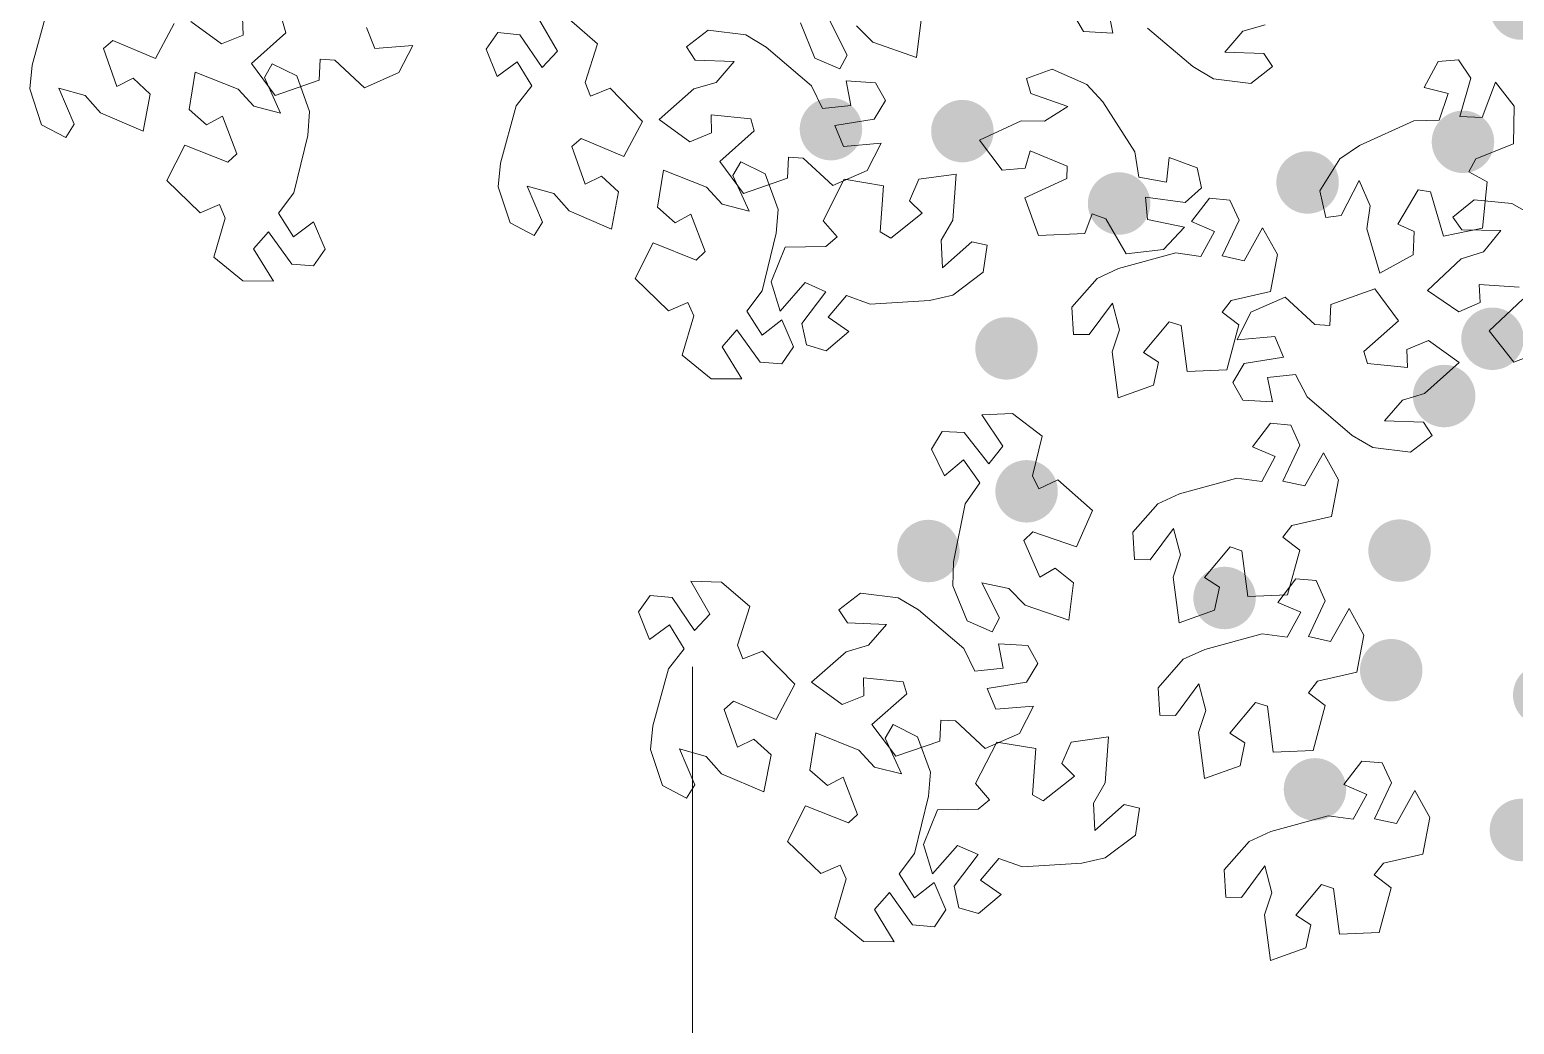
# Model space of a CAD drawing. Header units: millimetres. Extents: x 935 to 13922, y 3203 to 7816.
# Drawn here: x 4464.3 to 4576.4, y 5792.3 to 5867.4 of the extents above; entities that cross this region are included whole.
import ezdxf

# ---------------------------------------------------------------- set-up
doc = ezdxf.new("R2010")
doc.units = ezdxf.units.MM
doc.linetypes.add('CENTRO', pattern=[50.8, 31.75, -6.35, 6.35, -6.35])
doc.layers.add('ALBERI frutti - Fruit', color=7, linetype='Continuous', lineweight=5, true_color=0xfd8930)
doc.layers.add('ALBERO - TREE', color=96, linetype='Continuous', lineweight=5)
doc.layers.add('sezioni', color=50, linetype='Continuous', lineweight=5)

msp = doc.modelspace()

# ---------------------------------------------------------------- hatches: boundary and pattern name
at = {"layer": 'ALBERI frutti - Fruit', "lineweight": 30}
h = msp.add_hatch(color=256, dxfattribs=at)
h.dxf.hatch_style = 1
edge = h.paths.add_edge_path()
edge.add_arc((4534.75, 5859.78), 2.36, 0, 360)
edge = h.paths.add_edge_path()
edge.add_arc((4524.82, 5859.93), 2.36, 0, 360)
edge = h.paths.add_edge_path()
edge.add_arc((4538.08, 5843.36), 2.36, 0, 360)
edge = h.paths.add_edge_path()
edge.add_arc((4539.6, 5832.56), 2.36, 0, 360)
edge = h.paths.add_edge_path()
edge.add_arc((4571.15, 5839.76), 2.36, 0, 360)
edge = h.paths.add_edge_path()
edge.add_arc((4574.8, 5844.09), 2.36, 0, 360)
edge = h.paths.add_edge_path()
edge.add_arc((4554.56, 5824.5), 2.36, 0, 360)
edge = h.paths.add_edge_path()
edge.add_arc((4561.39, 5810.04), 2.36, 0, 360)
edge = h.paths.add_edge_path()
edge.add_arc((4567.15, 5819.04), 2.36, 0, 360)
edge = h.paths.add_edge_path()
edge.add_arc((4567.78, 5828.08), 2.36, 0, 360)
edge = h.paths.add_edge_path()
edge.add_arc((4614.67, 5838.6), 2.36, 0, 360)
edge = h.paths.add_edge_path()
edge.add_arc((4620.72, 5826.74), 2.36, 0, 360)
edge = h.paths.add_edge_path()
edge.add_arc((4625.71, 5835.91), 2.36, 0, 360)
edge = h.paths.add_edge_path()
edge.add_arc((4626.54, 5844.64), 2.36, 0, 360)
edge = h.paths.add_edge_path()
edge.add_arc((4615.54, 5846.24), 2.36, 0, 360)
edge = h.paths.add_edge_path()
edge.add_arc((4632.98, 5854.3), 2.36, 0, 360)
edge = h.paths.add_edge_path()
edge.add_arc((4618.51, 5856.12), 2.36, 0, 360)
edge = h.paths.add_edge_path()
edge.add_arc((4605.75, 5854.59), 2.36, 0, 360)
edge = h.paths.add_edge_path()
edge.add_arc((4585.99, 5864.32), 2.36, 0, 360)
edge = h.paths.add_edge_path()
edge.add_arc((4590.64, 5869.51), 2.36, 0, 360)
edge = h.paths.add_edge_path()
edge.add_arc((4615.83, 5879.65), 2.36, 0, 360)
edge = h.paths.add_edge_path()
edge.add_arc((4623.21, 5889.92), 2.36, 0, 360)
edge = h.paths.add_edge_path()
edge.add_arc((4615.44, 5884.06), 2.36, 0, 360)
edge = h.paths.add_edge_path()
edge.add_arc((4602.21, 5885.34), 2.36, 0, 360)
edge = h.paths.add_edge_path()
edge.add_arc((4595.35, 5905.97), 2.36, 0, 360)
edge = h.paths.add_edge_path()
edge.add_arc((4599.67, 5902.59), 2.36, 0, 360)
edge = h.paths.add_edge_path()
edge.add_arc((4605.8, 5896.39), 2.36, 0, 360)
edge = h.paths.add_edge_path()
edge.add_arc((4616.8, 5897.9), 2.36, 0, 360)
edge = h.paths.add_edge_path()
edge.add_arc((4565.66, 5892.65), 2.36, 0, 360)
edge = h.paths.add_edge_path()
edge.add_arc((4571.41, 5881.29), 2.36, 0, 360)
edge = h.paths.add_edge_path()
edge.add_arc((4576.96, 5869.04), 2.36, 0, 360)
edge = h.paths.add_edge_path()
edge.add_arc((4590, 5879.83), 2.36, 0, 360)
edge = h.paths.add_edge_path()
edge.add_arc((4560.83, 5855.9), 2.36, 0, 360)
edge = h.paths.add_edge_path()
edge.add_arc((4572.57, 5858.97), 2.36, 0, 360)
edge = h.paths.add_edge_path()
edge.add_arc((4583.41, 5842.16), 2.36, 0, 360)
edge = h.paths.add_edge_path()
edge.add_arc((4584.23, 5825.14), 2.36, 0, 360)
edge = h.paths.add_edge_path()
edge.add_arc((4589.39, 5816.48), 2.36, 0, 360)
edge = h.paths.add_edge_path()
edge.add_arc((4602.64, 5813.57), 2.36, 0, 360)
edge = h.paths.add_edge_path()
edge.add_arc((4590.15, 5803.84), 2.36, 0, 360)
edge = h.paths.add_edge_path()
edge.add_arc((4578.71, 5817.17), 2.36, 0, 360)
edge = h.paths.add_edge_path()
edge.add_arc((4576.95, 5806.97), 2.36, 0, 360)
edge = h.paths.add_edge_path()
edge.add_arc((4546.59, 5854.31), 2.36, 0, 360)
edge = h.paths.add_edge_path()
edge.add_arc((4588.62, 5855.93), 2.36, 0, 360)
edge = h.paths.add_edge_path()
edge.add_arc((4605.2, 5842.42), 2.36, 0, 360)
edge = h.paths.add_edge_path()
edge.add_arc((4535.59, 5888.48), 2.36, 0, 360)
edge = h.paths.add_edge_path()
edge.add_arc((4530.05, 5881.2), 2.36, 0, 360)
edge = h.paths.add_edge_path()
edge.add_arc((4551.95, 5878.89), 2.36, 0, 360)
edge = h.paths.add_edge_path()
edge.add_arc((4549.9, 5895.09), 2.36, 0, 360)
edge = h.paths.add_edge_path()
edge.add_arc((4568.34, 5905.36), 2.36, 0, 360)
edge = h.paths.add_edge_path()
edge.add_arc((4532.18, 5828.05), 2.36, 0, 360)

# ---------------------------------------------------------------- linework, layer by layer
at = {"layer": 'ALBERO - TREE', "lineweight": 9}
for points in [[(4475.2, 5867.91), (4473.78, 5865.26), (4470.57, 5866.63), (4469.86, 5866.01), (4470.87, 5863.16), (4472.09, 5863.77), (4473.39, 5862.58), (4472.85, 5859.77), (4469.64, 5861.15), (4468.48, 5862.46), (4466.48, 5863.03), (4467.63, 5860.31), (4467.01, 5859.3), (4465.18, 5860.25), (4464.28, 5862.97), (4464.46, 5864.76), (4465.64, 5869.08)], [(4545.76, 5869.03), (4546.12, 5867.18), (4543.89, 5867.31), (4543.13, 5868.65)], [(4480.37, 5868.4), (4480.4, 5867.04), (4478.76, 5866.38), (4476.46, 5868.06)], [(4489.73, 5867.6), (4490.37, 5866.02), (4493.22, 5866.26), (4492.17, 5864.2), (4489.58, 5863.06), (4487.34, 5865.15), (4486.22, 5865.21), (4486.14, 5863.62), (4486.14, 5863.62), (4482.82, 5862.47), (4481.03, 5864.88), (4483.64, 5867.2), (4483.38, 5868.1)], [(4505.03, 5868.23), (4507.17, 5866.38), (4506.24, 5863.46), (4506.65, 5862.42), (4508.13, 5863.02), (4508.13, 5863.02), (4510.59, 5860.51), (4509.17, 5857.86), (4505.95, 5859.23), (4505.25, 5858.61), (4506.26, 5855.76), (4507.48, 5856.37), (4508.78, 5855.18), (4508.24, 5852.37), (4505.03, 5853.75), (4503.87, 5855.06), (4501.87, 5855.63), (4503.02, 5852.91), (4502.4, 5851.9), (4500.57, 5852.85), (4499.67, 5855.57), (4499.85, 5857.36), (4501.03, 5861.68), (4502.22, 5863.19), (4501.11, 5865.01), (4499.59, 5863.9), (4498.76, 5865.98), (4499.66, 5867.23), (4501.31, 5867.06), (4501.31, 5867.06), (4503, 5864.58), (4504.15, 5865.82), (4502.72, 5868.3)], [(4524.71, 5868.17), (4526.04, 5865.53), (4525.5, 5864.48), (4523.6, 5865.3), (4522.52, 5867.95)], [(4531.64, 5868.18), (4531.29, 5865.35), (4527.99, 5866.5), (4526.75, 5867.74)], [(4557.63, 5867.82), (4555.94, 5867.32), (4554.58, 5865.75), (4557.53, 5865.64), (4558.19, 5864.65), (4556.55, 5863.39), (4553.71, 5863.73), (4552.16, 5864.65), (4548.74, 5867.55)], [(4576.81, 5847.98), (4573.8, 5848.19), (4573.87, 5846.83), (4572.25, 5846.12), (4569.9, 5847.73), (4572.44, 5850.13), (4574.11, 5850.66), (4575.44, 5852.27), (4572.48, 5852.31), (4571.8, 5853.27), (4573.41, 5854.58), (4576.26, 5854.31), (4577.83, 5853.43)], [(4579.7, 5843.57), (4576.41, 5842.33), (4574.55, 5844.69), (4577.1, 5847.08)]]:
    msp.add_lwpolyline(points, dxfattribs=at)
for points in [[(4515.55, 5867.4), (4518.39, 5867.05), (4519.93, 5866.13), (4523.34, 5863.21), (4524.19, 5861.5), (4526.32, 5861.72), (4525.96, 5863.57), (4528.19, 5863.44), (4528.95, 5862.09), (4528.08, 5860.67), (4528.08, 5860.67), (4525.12, 5860.2), (4525.76, 5858.62), (4528.61, 5858.86), (4527.56, 5856.8), (4524.97, 5855.66), (4522.73, 5857.74), (4521.61, 5857.81), (4521.53, 5856.22), (4521.53, 5856.22), (4518.21, 5855.07), (4516.42, 5857.48), (4519.03, 5859.8), (4518.77, 5860.7), (4515.76, 5861), (4515.79, 5859.64), (4514.15, 5858.98), (4511.85, 5860.66), (4514.46, 5862.97), (4516.14, 5863.46), (4517.51, 5865.03), (4514.56, 5865.15), (4513.91, 5866.14)], [(4484.47, 5863.95), (4485.43, 5861.26), (4485.3, 5859.46), (4484.23, 5855.11), (4483.07, 5853.58), (4484.22, 5851.78), (4485.72, 5852.93), (4486.6, 5850.87), (4485.73, 5849.59), (4484.08, 5849.73), (4484.08, 5849.73), (4482.33, 5852.17), (4481.2, 5850.89), (4482.7, 5848.45), (4480.38, 5848.46), (4478.2, 5850.26), (4479.06, 5853.21), (4478.62, 5854.23), (4477.16, 5853.6), (4477.16, 5853.6), (4474.64, 5856.04), (4475.99, 5858.73), (4479.24, 5857.44), (4479.93, 5858.07), (4478.85, 5860.9), (4477.65, 5860.26), (4476.32, 5861.42), (4476.78, 5864.24), (4480.03, 5862.94), (4481.22, 5861.66), (4483.24, 5861.14), (4482.02, 5863.83), (4482.61, 5864.86)], [(4541.53, 5864.47), (4544.14, 5863.31), (4545.35, 5861.98), (4547.77, 5858.21), (4548.09, 5856.31), (4550.18, 5855.91), (4550.38, 5857.79), (4552.48, 5857.01), (4552.81, 5855.5), (4551.57, 5854.39), (4551.57, 5854.39), (4548.59, 5854.8), (4548.74, 5853.11), (4551.54, 5852.51), (4549.94, 5850.84), (4547.13, 5850.5), (4545.59, 5853.15), (4544.55, 5853.54), (4544, 5852.04), (4544, 5852.04), (4540.49, 5851.9), (4539.47, 5854.73), (4542.65, 5856.19), (4542.66, 5857.13), (4539.87, 5858.29), (4539.5, 5856.98), (4537.75, 5856.82), (4536.03, 5859.1), (4539.2, 5860.56), (4540.95, 5860.54), (4542.72, 5861.64), (4539.93, 5862.61), (4539.59, 5863.75)], [(4561.76, 5855.26), (4563.27, 5857.69), (4564.76, 5858.7), (4568.85, 5860.56), (4570.76, 5860.6), (4571.46, 5862.62), (4569.63, 5863.08), (4570.7, 5865.04), (4572.24, 5865.16), (4573.16, 5863.77), (4573.16, 5863.77), (4572.33, 5860.89), (4574.03, 5860.8), (4575.02, 5863.48), (4576.44, 5861.66), (4576.38, 5858.83), (4573.54, 5857.68), (4573.01, 5856.7), (4574.41, 5855.95), (4574.41, 5855.95), (4574.05, 5852.45), (4571.11, 5851.85), (4570.11, 5855.2), (4569.18, 5855.34), (4567.64, 5852.75), (4568.88, 5852.2), (4568.8, 5850.44), (4566.3, 5849.05), (4565.3, 5852.4), (4565.57, 5854.14), (4564.73, 5856.04), (4563.37, 5853.41), (4562.2, 5853.24)], [(4519.86, 5856.55), (4520.82, 5853.86), (4520.69, 5852.06), (4519.62, 5847.71), (4518.46, 5846.18), (4519.61, 5844.37), (4521.11, 5845.52), (4521.99, 5843.47), (4521.12, 5842.19), (4519.47, 5842.33), (4519.47, 5842.33), (4517.72, 5844.77), (4516.59, 5843.49), (4518.09, 5841.05), (4515.77, 5841.06), (4513.59, 5842.86), (4514.45, 5845.81), (4514.01, 5846.83), (4512.55, 5846.19), (4512.55, 5846.19), (4510.03, 5848.64), (4511.38, 5851.33), (4514.63, 5850.03), (4515.32, 5850.67), (4514.24, 5853.5), (4513.04, 5852.86), (4511.71, 5854.02), (4512.17, 5856.84), (4515.42, 5855.54), (4516.61, 5854.25), (4518.63, 5853.74), (4517.41, 5856.43), (4518, 5857.46)], [(4536.31, 5849.11), (4534.02, 5847.39), (4532.27, 5846.98), (4527.79, 5846.71), (4525.99, 5847.35), (4524.61, 5845.71), (4526.16, 5844.63), (4524.46, 5843.18), (4522.98, 5843.62), (4522.61, 5845.25), (4522.61, 5845.25), (4524.42, 5847.64), (4522.87, 5848.33), (4520.98, 5846.18), (4520.3, 5848.39), (4521.37, 5851.01), (4524.44, 5851.07), (4525.29, 5851.79), (4524.24, 5853), (4524.24, 5853), (4525.83, 5856.14), (4528.79, 5855.65), (4528.53, 5852.16), (4529.34, 5851.69), (4531.71, 5853.57), (4530.75, 5854.52), (4531.46, 5856.14), (4534.29, 5856.53), (4534.02, 5853.05), (4533.15, 5851.53), (4533.25, 5849.45), (4535.46, 5851.42), (4536.62, 5851.16)], [(4543.03, 5846.48), (4544.92, 5848.64), (4546.55, 5849.39), (4550.87, 5850.57), (4552.77, 5850.31), (4553.79, 5852.19), (4552.05, 5852.94), (4553.42, 5854.71), (4554.96, 5854.57), (4555.65, 5853.06), (4555.65, 5853.06), (4554.37, 5850.35), (4556.03, 5849.98), (4557.43, 5852.48), (4558.55, 5850.45), (4558.04, 5847.67), (4555.05, 5846.99), (4554.37, 5846.1), (4555.63, 5845.14), (4555.63, 5845.14), (4554.72, 5841.74), (4551.72, 5841.62), (4551.27, 5845.08), (4550.37, 5845.38), (4548.43, 5843.06), (4549.57, 5842.32), (4549.2, 5840.59), (4546.52, 5839.63), (4546.07, 5843.09), (4546.62, 5844.76), (4546.09, 5846.78), (4544.33, 5844.4), (4543.14, 5844.42)], [(4568.6, 5835.53), (4565.76, 5835.87), (4564.21, 5836.79), (4560.79, 5839.69), (4559.93, 5841.4), (4557.81, 5841.17), (4558.17, 5839.32), (4555.94, 5839.45), (4555.18, 5840.79), (4556.04, 5842.22), (4556.04, 5842.22), (4559, 5842.7), (4558.36, 5844.27), (4555.51, 5844.02), (4556.55, 5846.09), (4559.13, 5847.24), (4561.39, 5845.16), (4562.5, 5845.09), (4562.58, 5846.69), (4562.58, 5846.69), (4565.9, 5847.85), (4567.7, 5845.45), (4565.09, 5843.12), (4565.36, 5842.21), (4568.37, 5841.92), (4568.33, 5843.28), (4569.96, 5843.96), (4572.28, 5842.29), (4569.67, 5839.96), (4567.99, 5839.46), (4566.63, 5837.89), (4569.58, 5837.78), (4570.24, 5836.79)], [(4535.11, 5822.77), (4534.03, 5825.43), (4534.09, 5827.22), (4534.97, 5831.62), (4536.06, 5833.2), (4534.83, 5834.95), (4533.39, 5833.74), (4532.42, 5835.75), (4533.23, 5837.07), (4534.89, 5837), (4534.89, 5837), (4536.75, 5834.64), (4537.81, 5835.96), (4536.22, 5838.34), (4538.53, 5838.43), (4540.78, 5836.72), (4540.05, 5833.74), (4540.53, 5832.74), (4541.97, 5833.43), (4541.97, 5833.43), (4544.59, 5831.1), (4543.36, 5828.36), (4540.06, 5829.51), (4539.39, 5828.84), (4540.59, 5826.07), (4541.77, 5826.75), (4543.14, 5825.65), (4542.8, 5822.82), (4539.5, 5823.97), (4538.26, 5825.21), (4536.22, 5825.64), (4537.55, 5823), (4537.01, 5821.95)], [(4547.63, 5829.47), (4549.52, 5831.62), (4551.15, 5832.38), (4555.48, 5833.56), (4557.38, 5833.3), (4558.39, 5835.18), (4556.66, 5835.93), (4558.02, 5837.7), (4559.56, 5837.56), (4560.25, 5836.05), (4560.25, 5836.05), (4558.97, 5833.33), (4560.63, 5832.97), (4562.04, 5835.46), (4563.16, 5833.44), (4562.64, 5830.66), (4559.65, 5829.97), (4558.97, 5829.09), (4560.24, 5828.12), (4560.24, 5828.12), (4559.32, 5824.73), (4556.32, 5824.61), (4555.87, 5828.07), (4554.98, 5828.36), (4553.04, 5826.05), (4554.18, 5825.31), (4553.81, 5823.58), (4551.12, 5822.62), (4550.68, 5826.08), (4551.22, 5827.75), (4550.69, 5829.76), (4548.93, 5827.39), (4547.75, 5827.41)], [(4512.08, 5810.32), (4511.18, 5813.04), (4511.36, 5814.83), (4512.54, 5819.15), (4513.73, 5820.66), (4512.62, 5822.48), (4511.1, 5821.37), (4510.27, 5823.45), (4511.17, 5824.7), (4512.82, 5824.53), (4512.82, 5824.53), (4514.51, 5822.05), (4515.66, 5823.29), (4514.23, 5825.77), (4516.54, 5825.7), (4518.68, 5823.85), (4517.75, 5820.93), (4518.16, 5819.89), (4519.64, 5820.49), (4519.64, 5820.49), (4522.1, 5817.98), (4520.68, 5815.33), (4517.46, 5816.7), (4516.76, 5816.08), (4517.77, 5813.23), (4518.99, 5813.84), (4520.29, 5812.65), (4519.75, 5809.84), (4516.54, 5811.22), (4515.38, 5812.53), (4513.38, 5813.1), (4514.53, 5810.38), (4513.91, 5809.37)], [(4549.55, 5817.71), (4551.44, 5819.87), (4553.07, 5820.62), (4557.4, 5821.8), (4559.3, 5821.54), (4560.31, 5823.42), (4558.58, 5824.17), (4559.95, 5825.94), (4561.48, 5825.81), (4562.17, 5824.29), (4562.17, 5824.29), (4560.89, 5821.58), (4562.55, 5821.22), (4563.96, 5823.71), (4565.08, 5821.68), (4564.56, 5818.9), (4561.57, 5818.22), (4560.89, 5817.33), (4562.16, 5816.37), (4562.16, 5816.37), (4561.24, 5812.97), (4558.24, 5812.85), (4557.79, 5816.32), (4556.9, 5816.61), (4554.96, 5814.29), (4556.1, 5813.55), (4555.73, 5811.82), (4553.04, 5810.86), (4552.6, 5814.33), (4553.14, 5815.99), (4552.61, 5818.01), (4550.85, 5815.63), (4549.67, 5815.65)], [(4527.06, 5824.87), (4529.9, 5824.52), (4531.44, 5823.6), (4534.85, 5820.68), (4535.7, 5818.97), (4537.83, 5819.19), (4537.47, 5821.04), (4539.7, 5820.91), (4540.46, 5819.56), (4539.59, 5818.14), (4539.59, 5818.14), (4536.63, 5817.67), (4537.27, 5816.09), (4540.12, 5816.33), (4539.07, 5814.27), (4536.48, 5813.13), (4534.24, 5815.21), (4533.12, 5815.28), (4533.04, 5813.69), (4533.04, 5813.69), (4529.72, 5812.54), (4527.92, 5814.95), (4530.54, 5817.27), (4530.27, 5818.17), (4527.27, 5818.47), (4527.3, 5817.11), (4525.66, 5816.45), (4523.36, 5818.13), (4525.97, 5820.44), (4527.65, 5820.93), (4529.02, 5822.5), (4526.07, 5822.62), (4525.42, 5823.61)], [(4531.37, 5814.02), (4532.33, 5811.33), (4532.2, 5809.53), (4531.13, 5805.18), (4529.97, 5803.65), (4531.12, 5801.84), (4532.62, 5802.99), (4533.5, 5800.94), (4532.63, 5799.66), (4530.97, 5799.8), (4530.97, 5799.8), (4529.23, 5802.24), (4528.1, 5800.96), (4529.6, 5798.52), (4527.28, 5798.53), (4525.1, 5800.33), (4525.96, 5803.28), (4525.52, 5804.3), (4524.06, 5803.67), (4524.06, 5803.67), (4521.54, 5806.11), (4522.89, 5808.8), (4526.14, 5807.5), (4526.83, 5808.14), (4525.75, 5810.97), (4524.55, 5810.33), (4523.22, 5811.49), (4523.68, 5814.31), (4526.93, 5813.01), (4528.12, 5811.72), (4530.14, 5811.21), (4528.92, 5813.9), (4529.51, 5814.93)], [(4547.82, 5806.58), (4545.53, 5804.86), (4543.78, 5804.45), (4539.3, 5804.18), (4537.5, 5804.82), (4536.12, 5803.18), (4537.67, 5802.1), (4535.97, 5800.65), (4534.49, 5801.09), (4534.12, 5802.72), (4534.12, 5802.72), (4535.93, 5805.11), (4534.38, 5805.8), (4532.49, 5803.65), (4531.81, 5805.86), (4532.88, 5808.48), (4535.95, 5808.54), (4536.8, 5809.26), (4535.75, 5810.47), (4535.75, 5810.47), (4537.34, 5813.61), (4540.3, 5813.12), (4540.04, 5809.63), (4540.85, 5809.16), (4543.22, 5811.04), (4542.26, 5811.99), (4542.97, 5813.61), (4545.8, 5814), (4545.53, 5810.52), (4544.66, 5809), (4544.76, 5806.92), (4546.97, 5808.89), (4548.12, 5808.63)], [(4554.54, 5803.95), (4556.42, 5806.11), (4558.06, 5806.86), (4562.38, 5808.04), (4564.28, 5807.78), (4565.3, 5809.66), (4563.56, 5810.41), (4564.93, 5812.18), (4566.47, 5812.05), (4567.16, 5810.53), (4567.16, 5810.53), (4565.88, 5807.82), (4567.54, 5807.46), (4568.94, 5809.95), (4570.06, 5807.92), (4569.55, 5805.14), (4566.56, 5804.46), (4565.87, 5803.57), (4567.14, 5802.61), (4567.14, 5802.61), (4566.23, 5799.21), (4563.23, 5799.09), (4562.78, 5802.56), (4561.88, 5802.85), (4559.94, 5800.53), (4561.08, 5799.79), (4560.71, 5798.06), (4558.03, 5797.1), (4557.58, 5800.56), (4558.13, 5802.23), (4557.6, 5804.25), (4555.84, 5801.87), (4554.65, 5801.89)]]:
    msp.add_lwpolyline(points, close=True, dxfattribs=at)
at = {"layer": 'sezioni', "linetype": 'CENTRO'}
msp.add_line((4514.35, 5819.31), (4514.35, 5685.73), dxfattribs=at)

doc.saveas('drawing.dxf')
